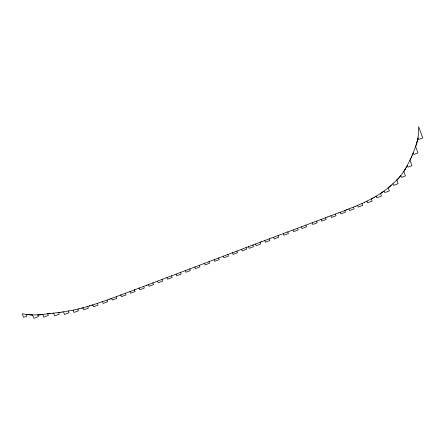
<?xml version="1.0" encoding="UTF-8"?>
<svg xmlns="http://www.w3.org/2000/svg" width="445" height="445" viewBox="0 0 445 445"><rect width="100%" height="100%" fill="white"/><g stroke="black" fill="none" stroke-linecap="round" stroke-linejoin="round"><path stroke-width="0.67" d="M417.76 138.873L417.955 137.844L418.573 139.53L422.75 137.972L418.611 126.664L418.45 132.96A42.047 20.96 70 0 1 417.95 138.045A50.897 25.371 70 0 1 417.76 138.873L417.076 141.855M417.722 139.079L417.594 139.697M417.549 139.902L417.41 140.503M417.366 140.698L417.271 141.087M417.221 141.282L416.876 142.6M417.026 142.044L416.665 143.329M416.77 142.967L416.231 144.736M416.559 143.685L416.398 144.213M416.325 144.447L415.775 146.088M416.175 144.909L416.025 145.359M415.891 145.754L415.708 146.283M415.719 146.249L412.843 153.642M415.624 146.516L417.972 152.924L413.794 154.482L413.177 152.802M412.865 153.586L412.248 155.094M412.315 154.943L412.092 155.472M411.742 156.301L412.059 155.55M411.809 156.151L411.486 156.896M411.553 156.751L411.325 157.269M411.347 157.219L410.969 158.075M410.935 158.147L410.802 158.437M410.179 159.805L410.768 158.509M410.563 158.971L410.385 159.355M410.245 159.66L406.58 166.769M409.978 160.228L411.909 165.679L407.904 167.175L407.286 165.495M406.641 166.664L405.968 167.854M406.074 167.665L405.606 168.488M405.751 168.232L405.423 168.8M405.567 168.549L405.239 169.111M405.351 168.928L404.839 169.795M405.095 169.361L404.433 170.468M404.8 169.857L404.616 170.162M404.583 170.229L404.027 171.136M404.36 170.591L400.7 175.836M400.622 175.936L400.038 176.626M399.999 176.671L399.415 177.338M399.326 177.433L398.692 178.134M398.609 178.222L398.014 178.857M398.553 178.284L400.784 175.736L401.401 177.422L405.412 175.925L403.793 171.509M398.397 178.451L397.329 179.563M397.969 178.907L397.101 179.797M397.29 179.602L396.907 179.986M397.023 179.875L391.4 185.109M396.79 180.103L398.103 183.69L393.597 185.376L392.946 183.724M391.517 185.003L390.727 185.698M390.816 185.621L390.499 185.893M390.632 185.776L390.232 186.127M390.004 186.321L390.321 186.049M390.093 186.244L389.236 186.972M389.642 186.627L389.052 187.128M389.186 187.011L388.83 187.312M388.869 187.278L388.541 187.551M388.746 187.384L388.251 187.79M388.502 187.584L384.18 190.933L384.825 192.59L389.336 190.905L388.212 187.823M384.052 191.022L383.724 191.255M383.69 191.278L383.123 191.678M383.173 191.645L383.028 191.745M382.934 191.812L382.322 192.24M382.555 192.073L382.133 192.368M382.177 192.34L381.799 192.596M382.038 192.435L381.61 192.73M381.754 192.629L381.326 192.919M381.515 192.791L381.087 193.08M381.232 192.985L380.798 193.269M381.037 193.113L380.597 193.403M380.753 193.302L375.675 196.456M380.497 193.475L381.376 196.117L376.865 197.803L376.209 196.145M375.725 196.429L374.356 197.218M374.451 197.163L373.077 197.936M373.138 197.903L372.532 198.236M372.732 198.131L371.987 198.537M372.137 198.459L366.73 201.251M371.347 198.887L372.087 201.134L367.576 202.82L366.936 201.151M366.819 201.207L364.577 202.28M364.611 202.264L362.263 203.359M362.18 203.398L357.496 205.457M357.291 205.54L355.794 206.157M347.334 209.523L355.9 206.118M353.547 207.081L354.092 208.889L349.581 210.574L348.969 208.894M345.114 210.374L345.999 210.034M345.949 210.057L346.783 209.74M346.727 209.756L347.456 209.478M345.17 210.357L338.345 212.944M146.333 285.378L139.057 288.137M146.294 285.39L146.972 285.134M146.883 285.167L260.87 241.98M260.82 242.002L261.933 241.585M327.809 216.904L338.45 212.905M134.646 289.795L139.107 288.115M134.657 289.795L120.695 295.029M261.81 241.629L327.876 216.882M120.745 295.007L110.354 298.873M110.443 298.84L109.464 299.196M109.603 299.146L107.023 300.069L107.634 301.749L103.123 303.429L102.484 301.677M107.084 300.047L92.666 304.964M92.788 304.925L93.511 306.783L98.022 305.103L97.405 303.423M92.738 304.942L91.854 305.22M91.887 305.209L89.823 305.837M89.896 305.815L89.239 306.015M89.328 305.988L82.414 307.951M82.447 307.946L82.086 308.04M82.247 307.996L81.763 308.124M81.819 308.107L78.937 308.836M79.049 308.808L73.08 310.165M62.027 312.067L73.13 310.154L73.987 312.457L78.498 310.777L77.881 309.097M68.43 311.066L69.025 312.746L64.514 314.431L63.568 311.85M62.122 312.056L59.936 312.351M42.815 314.443L43.827 317.14L48.338 315.455L47.721 313.781M59.708 312.379L60.008 312.34M59.819 312.368L58.974 312.479M59.107 312.462L52.738 313.219M58.612 312.529L59.168 314.214L54.657 315.894L53.639 313.119M41.652 314.593L41.14 314.659M41.085 314.665L40.801 314.698M47.988 313.747L39.889 314.799M47.871 313.758L48.327 313.708M48.043 313.742L48.9 313.642M40.745 314.704L38.048 314.954M48.672 313.669L49.089 313.619M48.956 313.636L50.001 313.519M49.923 313.525L50.608 313.452M50.496 313.464L52.833 313.208M39.833 314.804L32.491 314.977L33.909 318.336L38.42 316.651L37.803 314.971M32.057 314.954L32.463 314.971L31.083 314.893M31.996 314.949L29.437 314.765M31.022 314.888L29.131 314.743M29.314 314.754L28.886 314.721M29.07 314.737L28.452 314.676M28.758 314.71L27.84 314.621M28.391 314.671L27.162 314.548M27.223 314.554L22.25 313.775L23.557 317.341L26.811 316.128L26.199 314.448M362.019 203.471L362.731 205.406L358.219 207.086L357.602 205.406M344.742 210.518L345.365 212.226L340.853 213.906L340.241 212.232M335.397 214.056L336.014 215.747L331.503 217.427L330.891 215.747M325.545 217.755L326.163 219.446L321.652 221.126L321.04 219.446M316.651 221.093L317.268 222.784L312.763 224.464L312.145 222.784M305.876 225.131L306.494 226.822L301.983 228.502L301.365 226.822M297.588 228.24L298.206 229.926L293.694 231.606L293.077 229.926M287.804 231.901L288.421 233.586L283.91 235.266L283.293 233.586M278.092 235.538L278.709 237.224L274.198 238.904L273.58 237.224M269.269 238.837L269.881 240.523L265.37 242.202L264.758 240.523M260.052 242.291L260.675 243.982L256.164 245.662L255.547 243.982M252.86 244.995L253.478 246.686L249.133 248.304L248.521 246.625M246.113 247.531L246.736 249.222L242.225 250.902L241.607 249.222M236.907 250.991L237.524 252.688L233.019 254.373L232.401 252.693M227.807 254.423L228.43 256.125L223.918 257.805L223.301 256.125M218.601 257.905L219.224 259.607L214.718 261.287L214.101 259.607M208.978 261.554L209.601 263.262L205.089 264.942L204.478 263.262M199.316 265.226L199.944 266.933L195.433 268.619L194.821 266.939M189.77 268.863L190.393 270.577L185.882 272.257L185.27 270.577M180.575 272.368L181.198 274.076L176.687 275.761L176.075 274.081M171.486 275.828L172.109 277.541L167.604 279.221L166.986 277.541M162.041 279.421L162.664 281.129L158.153 282.809L157.541 281.129M152.874 282.898L153.497 284.6L148.986 286.28L148.374 284.6M143.674 286.385L144.297 288.087L139.791 289.767L139.174 288.087M134.473 289.862L135.091 291.553L130.58 293.238L129.968 291.558M125.401 293.266L126.018 294.952L121.507 296.631L120.895 294.957M116.184 296.709L116.801 298.384L112.29 300.069L111.673 298.389M87.721 306.472L88.338 308.151L83.827 309.831L83.076 307.779"/></g></svg>
